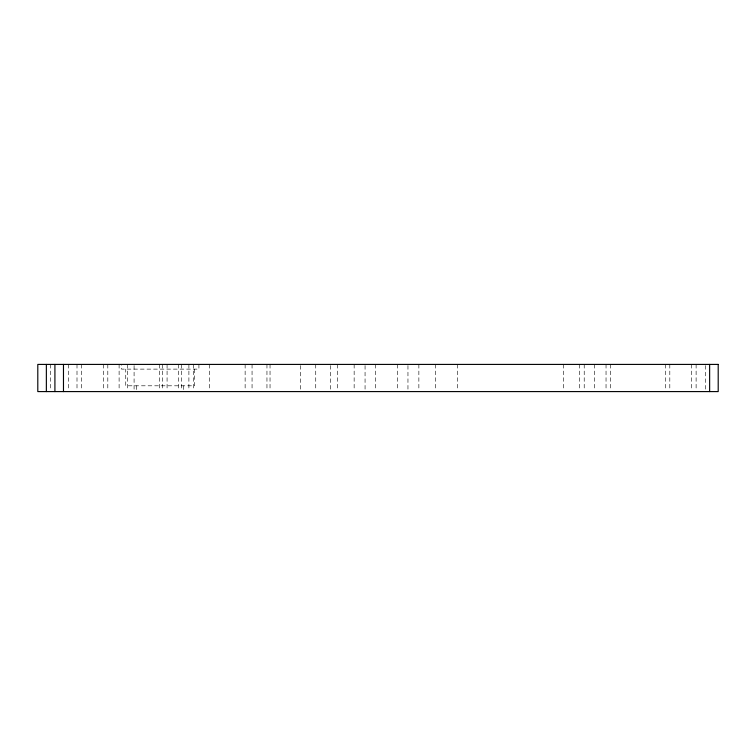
<?xml version="1.0" encoding="UTF-8"?>
<svg xmlns="http://www.w3.org/2000/svg" width="756" height="756" viewBox="0 0 756 756"><rect width="100%" height="100%" fill="white"/><g stroke="black" fill="none" stroke-linecap="round" stroke-linejoin="round"><path stroke-width="0.57" stroke-dasharray="3.78 2.83" d="M705.669 365.545L705.669 390.455M696.115 364.411L696.115 390.455M691.627 364.411L691.627 390.455M669.807 364.411L669.807 390.455M665.308 364.411L665.308 390.455M610.536 364.411L610.536 390.455M606.038 364.411L606.038 390.455M594.49 364.411L594.49 390.455M584.218 364.411L584.218 390.455M579.72 364.411L579.72 390.455M563.674 364.411L563.674 390.455M457.38 364.411L457.38 390.455M435.55 364.411L435.55 390.455M418.862 364.411L418.862 390.455M407.956 365.545L407.956 390.455M397.467 364.411L397.467 390.455M375.647 364.411L375.647 390.455M365.063 365.545L365.063 390.455M354.148 364.411L354.148 390.455M337.563 364.411L337.563 390.455M330.674 365.545L330.674 390.455M315.734 364.411L315.734 390.455M300.425 365.545L300.425 390.455M270.034 364.411L270.034 390.455M266.953 364.411L266.953 390.455M252.06 364.411L252.06 390.455M245.133 364.411L245.133 390.455M209.44 364.411L209.44 390.455M198.913 364.411L198.913 369.117L121.461 369.117L121.461 364.411M194.632 369.117L194.632 385.806L125.742 385.806L125.742 369.117M193.385 364.411L193.385 390.455M188.896 364.411L188.896 390.455M183.717 385.806L183.717 390.427M181.364 364.411L181.364 390.455M178.624 364.411L178.624 390.455M167.076 364.411L167.076 390.455M162.578 364.411L162.578 390.455M159.544 364.411L159.544 390.455M136.647 385.806L136.647 390.427M134.086 365.545L134.086 390.455M127.66 364.411L127.66 390.455M119.108 364.411L119.108 390.455M107.806 364.411L107.806 390.455M103.317 364.411L103.317 390.455M81.487 364.411L81.487 390.455M76.999 364.411L76.999 390.455M68.314 364.411L68.314 390.455M50.34 364.411L50.34 390.455"/><path stroke-width="1.13" d="M709.638 364.411L709.638 391.589M63.476 364.411L63.476 391.589M54.914 364.411L54.914 391.589M46.362 364.411L46.362 391.589M718.2 364.411L37.8 364.411L37.8 391.589L718.2 391.589L718.2 364.411"/></g></svg>
